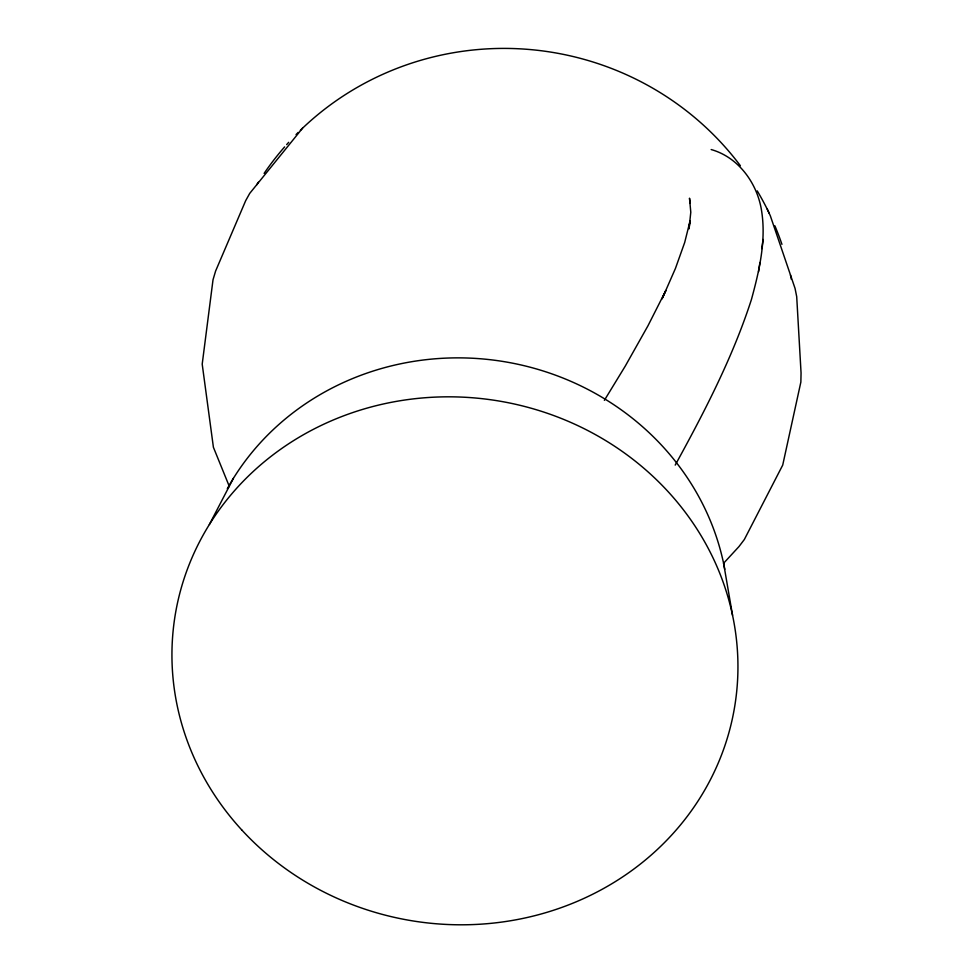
<?xml version="1.0" encoding="UTF-8"?>
<svg xmlns="http://www.w3.org/2000/svg" width="973" height="973" viewBox="0 0 973 973"><rect width="100%" height="100%" fill="white"/><g stroke="black" fill="none" stroke-linecap="round" stroke-linejoin="round"><path stroke-width="1.46" d="M689.042 228.546L690.794 212.248L689.504 198.2L690.198 203.406M689.054 228.716L690.1 220.835L684.688 242.496L675.444 268.426L662.066 298.906M675.213 465.094C704.464 411.798 732.693 357.468 751.448 299.453C759.22 270.92 766.25 241 761.664 211.336C757.626 183.727 738.726 157.285 711.178 149.55M758.563 271.808L759.925 262.503M761.81 248.65L763.148 239.48M662.601 297.702L665.836 290.526L647.945 325.833L625.225 366.176L604.367 400.341M209.377 524.508L233.398 478.327M723.559 563.306L738.969 546.583L744.357 539.48L782.718 465.094L800.864 382.061L801.059 372.963L796.705 296.68L795.063 288.446L770.312 215.751L767.283 209.268M302.542 128.193L249.72 193.396L245.683 200.657L215.605 271.053L213.026 279.738L202.202 364.157L213.403 447.276L229.385 486.585M723.62 563.428L732.547 615.277M227.305 488.701A265.824 249.015 8.9 0 1 503.321 361.518A265.824 249.015 8.9 0 1 724.776 569.302M256.75 184.785A290.599 282.888 8.9 0 1 258.332 182.231M264.109 173.401A290.599 282.888 8.9 0 1 284.627 146.887M286.658 144.6A290.599 282.888 8.9 0 1 288.701 142.326M296.047 134.578A290.599 282.888 8.9 0 1 298.2 132.425M300.365 130.297A290.599 282.888 8.9 0 1 740.38 165.726M757.237 190.903A290.599 282.888 8.9 0 1 769.278 213.342M774.885 225.821A290.599 282.888 8.9 0 1 781.939 244.357M790.453 274.994A290.599 282.888 8.9 0 1 791.365 279.373M241.693 829.872A283.459 263.488 8.9 0 0 722.696 751.849A283.459 263.488 8.9 0 0 400.438 400.694A283.459 263.488 8.9 0 0 241.693 829.872"/></g></svg>
